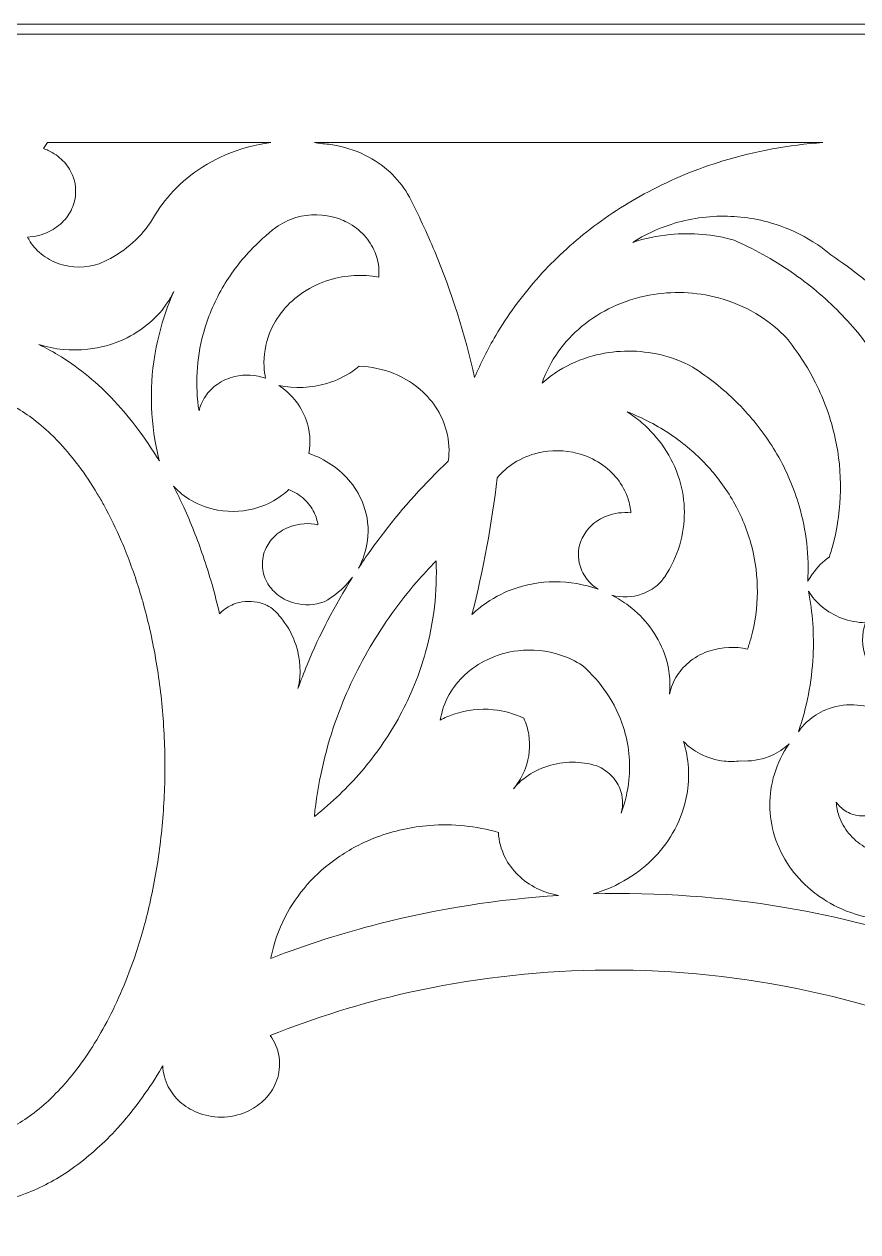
# Model space of a CAD drawing. Header units: millimetres. Extents: x 4600 to 4846, y 410 to 672.
# Drawn here: x 4705.5 to 4747.3, y 471.2 to 531.8 of the extents above; entities that cross this region are included whole.
import ezdxf

# ---------------------------------------------------------------- set-up
doc = ezdxf.new("R2010")
doc.units = ezdxf.units.MM
doc.header["$MEASUREMENT"] = 0
doc.layers.add('SITARA ALL', color=18, linetype='Continuous', true_color=0x000000)

msp = doc.modelspace()

# ---------------------------------------------------------------- linework, layer by layer
at = {"layer": 'SITARA ALL', "lineweight": 9}
for points, knots in [([(4600.273, 531.799), (4600.273, 531.799), (4844.273, 531.799), (4844.273, 531.799), (4844.273, 531.799), (4844.273, 409.799), (4844.273, 409.799), (4844.273, 409.799), (4600.273, 409.799), (4600.273, 409.799), (4600.273, 409.799), (4600.273, 531.799), (4600.273, 531.799)], [0, 0, 0, 0, 0.25, 0.25, 0.25, 0.5, 0.5, 0.5, 0.75, 0.75, 0.75, 1, 1, 1, 1]), ([(4702.273, 472.502), (4702.273, 472.502), (4702.415, 472.503), (4702.415, 472.503), (4703.356, 472.522), (4704.287, 472.686), (4705.178, 472.991), (4705.296, 473.032), (4705.414, 473.075), (4705.53, 473.121), (4706.308, 473.425), (4707.048, 473.817), (4707.737, 474.29), (4707.825, 474.351), (4707.913, 474.413), (4707.999, 474.476), (4708.771, 475.041), (4709.484, 475.682), (4710.127, 476.39), (4710.182, 476.451), (4710.236, 476.512), (4710.291, 476.574), (4711.068, 477.462), (4711.76, 478.422), (4712.358, 479.44), (4712.358, 479.44), (4712.411, 479.532), (4712.411, 479.532), (4712.425, 479.165), (4712.52, 478.807), (4712.691, 478.482), (4712.84, 478.2), (4713.038, 477.947), (4713.275, 477.735), (4713.529, 477.508), (4713.82, 477.326), (4714.135, 477.198), (4714.519, 477.043), (4714.929, 476.963), (4715.342, 476.963), (4715.784, 476.962), (4716.22, 477.053), (4716.624, 477.23), (4716.935, 477.366), (4717.22, 477.554), (4717.467, 477.788), (4717.641, 477.953), (4717.793, 478.142), (4717.918, 478.348), (4718.102, 478.652), (4718.219, 478.993), (4718.26, 479.347), (4718.308, 479.768), (4718.244, 480.194), (4718.076, 480.583), (4718.004, 480.75), (4717.914, 480.909), (4717.808, 481.058), (4720.057, 481.957), (4722.374, 482.676), (4724.737, 483.207), (4727.815, 483.898), (4730.956, 484.276), (4734.11, 484.332), (4737.51, 484.395), (4740.908, 484.086), (4744.241, 483.411), (4746.654, 482.922), (4749.024, 482.239), (4751.327, 481.368), (4753.364, 480.598), (4755.342, 479.678), (4757.244, 478.616), (4758.133, 478.119), (4759.005, 477.59), (4759.857, 477.031), (4761.439, 476.115), (4763.092, 475.327), (4764.8, 474.673), (4766.791, 473.911), (4768.845, 473.328), (4770.94, 472.933), (4774.144, 472.328), (4777.413, 472.155), (4780.663, 472.418), (4783.034, 472.609), (4785.38, 473.034), (4787.668, 473.685), (4789.542, 474.219), (4791.368, 474.908), (4793.127, 475.744), (4794.718, 476.5), (4796.246, 477.379), (4797.7, 478.374), (4798.179, 478.702), (4798.65, 479.043), (4799.112, 479.397), (4799.666, 479.863), (4800.164, 480.392), (4800.595, 480.974), (4801.032, 481.563), (4801.393, 482.205), (4801.668, 482.885), (4801.994, 483.689), (4802.192, 484.538), (4802.253, 485.404), (4802.267, 485.6), (4802.273, 485.796), (4802.273, 485.992), (4802.273, 485.992), (4802.271, 486.167), (4802.271, 486.167), (4802.271, 486.167), (4802.271, 531.299), (4802.271, 531.299), (4802.271, 531.299), (4702.273, 531.299), (4702.273, 531.299), (4702.273, 531.299), (4602.275, 531.299), (4602.275, 531.299), (4602.275, 531.299), (4602.275, 486.167), (4602.275, 486.167), (4602.275, 486.167), (4602.273, 485.992), (4602.273, 485.992), (4602.272, 485.052), (4602.432, 484.118), (4602.746, 483.232), (4602.995, 482.531), (4603.333, 481.866), (4603.753, 481.253), (4604.161, 480.656), (4604.638, 480.11), (4605.174, 479.625), (4605.259, 479.547), (4605.346, 479.471), (4605.435, 479.397), (4606.787, 478.362), (4608.217, 477.432), (4609.713, 476.615), (4611.371, 475.71), (4613.1, 474.942), (4614.883, 474.319), (4616.945, 473.597), (4619.069, 473.066), (4621.227, 472.731), (4625.225, 472.111), (4629.297, 472.158), (4633.279, 472.873), (4635.377, 473.249), (4637.437, 473.812), (4639.434, 474.555), (4641.167, 475.199), (4642.844, 475.981), (4644.451, 476.894), (4644.531, 476.94), (4644.61, 476.985), (4644.689, 477.031), (4646.45, 478.186), (4648.293, 479.211), (4650.202, 480.098), (4652.288, 481.066), (4654.446, 481.874), (4656.655, 482.514), (4659.322, 483.285), (4662.052, 483.815), (4664.813, 484.097), (4669.024, 484.528), (4673.275, 484.386), (4677.448, 483.674), (4679.966, 483.244), (4682.445, 482.605), (4684.858, 481.762), (4685.49, 481.542), (4686.116, 481.307), (4686.738, 481.058), (4686.541, 480.782), (4686.401, 480.47), (4686.327, 480.139), (4686.224, 479.67), (4686.262, 479.18), (4686.438, 478.733), (4686.491, 478.599), (4686.554, 478.47), (4686.628, 478.348), (4686.792, 478.078), (4687.001, 477.838), (4687.247, 477.64), (4687.52, 477.421), (4687.829, 477.25), (4688.16, 477.137), (4688.496, 477.022), (4688.849, 476.963), (4689.204, 476.963), (4689.639, 476.963), (4690.07, 477.051), (4690.469, 477.223), (4690.782, 477.358), (4691.069, 477.545), (4691.317, 477.778), (4691.55, 477.995), (4691.742, 478.253), (4691.883, 478.539), (4692.036, 478.848), (4692.122, 479.187), (4692.135, 479.532), (4692.726, 478.51), (4693.412, 477.547), (4694.185, 476.655), (4694.185, 476.655), (4694.256, 476.574), (4694.256, 476.574), (4694.882, 475.859), (4695.579, 475.209), (4696.336, 474.634), (4696.406, 474.581), (4696.476, 474.528), (4696.547, 474.476), (4697.213, 473.988), (4697.933, 473.579), (4698.692, 473.254), (4698.799, 473.208), (4698.907, 473.164), (4699.016, 473.121), (4699.832, 472.802), (4700.69, 472.604), (4701.564, 472.532), (4701.753, 472.517), (4701.942, 472.507), (4702.131, 472.503), (4702.131, 472.503), (4702.273, 472.502), (4702.273, 472.502)], [0, 0, 0, 0, 0.012821, 0.012821, 0.012821, 0.025641, 0.025641, 0.025641, 0.038462, 0.038462, 0.038462, 0.051282, 0.051282, 0.051282, 0.064103, 0.064103, 0.064103, 0.076923, 0.076923, 0.076923, 0.089744, 0.089744, 0.089744, 0.102564, 0.102564, 0.102564, 0.115385, 0.115385, 0.115385, 0.128205, 0.128205, 0.128205, 0.141026, 0.141026, 0.141026, 0.153846, 0.153846, 0.153846, 0.166667, 0.166667, 0.166667, 0.179487, 0.179487, 0.179487, 0.192308, 0.192308, 0.192308, 0.205128, 0.205128, 0.205128, 0.217949, 0.217949, 0.217949, 0.230769, 0.230769, 0.230769, 0.24359, 0.24359, 0.24359, 0.25641, 0.25641, 0.25641, 0.269231, 0.269231, 0.269231, 0.282051, 0.282051, 0.282051, 0.294872, 0.294872, 0.294872, 0.307692, 0.307692, 0.307692, 0.320513, 0.320513, 0.320513, 0.333333, 0.333333, 0.333333, 0.346154, 0.346154, 0.346154, 0.358974, 0.358974, 0.358974, 0.371795, 0.371795, 0.371795, 0.384615, 0.384615, 0.384615, 0.397436, 0.397436, 0.397436, 0.410256, 0.410256, 0.410256, 0.423077, 0.423077, 0.423077, 0.435897, 0.435897, 0.435897, 0.448718, 0.448718, 0.448718, 0.461538, 0.461538, 0.461538, 0.474359, 0.474359, 0.474359, 0.487179, 0.487179, 0.487179, 0.5, 0.5, 0.5, 0.512821, 0.512821, 0.512821, 0.525641, 0.525641, 0.525641, 0.538462, 0.538462, 0.538462, 0.551282, 0.551282, 0.551282, 0.564103, 0.564103, 0.564103, 0.576923, 0.576923, 0.576923, 0.589744, 0.589744, 0.589744, 0.602564, 0.602564, 0.602564, 0.615385, 0.615385, 0.615385, 0.628205, 0.628205, 0.628205, 0.641026, 0.641026, 0.641026, 0.653846, 0.653846, 0.653846, 0.666667, 0.666667, 0.666667, 0.679487, 0.679487, 0.679487, 0.692308, 0.692308, 0.692308, 0.705128, 0.705128, 0.705128, 0.717949, 0.717949, 0.717949, 0.730769, 0.730769, 0.730769, 0.74359, 0.74359, 0.74359, 0.75641, 0.75641, 0.75641, 0.769231, 0.769231, 0.769231, 0.782051, 0.782051, 0.782051, 0.794872, 0.794872, 0.794872, 0.807692, 0.807692, 0.807692, 0.820513, 0.820513, 0.820513, 0.833333, 0.833333, 0.833333, 0.846154, 0.846154, 0.846154, 0.858974, 0.858974, 0.858974, 0.871795, 0.871795, 0.871795, 0.884615, 0.884615, 0.884615, 0.897436, 0.897436, 0.897436, 0.910256, 0.910256, 0.910256, 0.923077, 0.923077, 0.923077, 0.935897, 0.935897, 0.935897, 0.948718, 0.948718, 0.948718, 0.961538, 0.961538, 0.961538, 0.974359, 0.974359, 0.974359, 0.987179, 0.987179, 0.987179, 1, 1, 1, 1]), ([(4709.216, 519.773), (4708.563, 519.552), (4707.855, 519.554), (4707.202, 519.778), (4706.877, 519.889), (4706.574, 520.057), (4706.307, 520.274), (4706.067, 520.469), (4705.863, 520.705), (4705.705, 520.971), (4705.677, 521.018), (4705.651, 521.067), (4705.626, 521.116), (4706.002, 521.132), (4706.37, 521.225), (4706.708, 521.389), (4706.982, 521.522), (4707.23, 521.703), (4707.439, 521.925), (4707.637, 522.135), (4707.793, 522.381), (4707.899, 522.65), (4707.948, 522.777), (4707.985, 522.908), (4708.009, 523.041), (4708.082, 523.44), (4708.037, 523.85), (4707.881, 524.224), (4707.768, 524.493), (4707.604, 524.738), (4707.399, 524.946), (4707.187, 525.16), (4706.938, 525.334), (4706.665, 525.461), (4706.589, 525.496), (4706.511, 525.528), (4706.432, 525.556), (4706.432, 525.556), (4706.629, 525.856), (4706.629, 525.856), (4706.629, 525.856), (4717.836, 525.856), (4717.836, 525.856), (4717.042, 525.756), (4716.267, 525.544), (4715.533, 525.227), (4714.921, 524.963), (4714.345, 524.624), (4713.817, 524.217), (4713.326, 523.838), (4712.884, 523.4), (4712.501, 522.911), (4712.318, 522.678), (4712.15, 522.432), (4711.998, 522.178), (4711.745, 521.736), (4711.429, 521.332), (4711.063, 520.978), (4710.68, 520.61), (4710.25, 520.296), (4709.783, 520.043), (4709.599, 519.944), (4709.41, 519.853), (4709.216, 519.773)], [0, 0, 0, 0, 0.047619, 0.047619, 0.047619, 0.095238, 0.095238, 0.095238, 0.142857, 0.142857, 0.142857, 0.190476, 0.190476, 0.190476, 0.238095, 0.238095, 0.238095, 0.285714, 0.285714, 0.285714, 0.333333, 0.333333, 0.333333, 0.380952, 0.380952, 0.380952, 0.428571, 0.428571, 0.428571, 0.47619, 0.47619, 0.47619, 0.52381, 0.52381, 0.52381, 0.571429, 0.571429, 0.571429, 0.619048, 0.619048, 0.619048, 0.666667, 0.666667, 0.666667, 0.714286, 0.714286, 0.714286, 0.761905, 0.761905, 0.761905, 0.809524, 0.809524, 0.809524, 0.857143, 0.857143, 0.857143, 0.904762, 0.904762, 0.904762, 0.952381, 0.952381, 0.952381, 1, 1, 1, 1]), ([(4728.067, 514.066), (4727.586, 516.23), (4726.915, 518.347), (4726.06, 520.393), (4725.673, 521.32), (4725.249, 522.232), (4724.791, 523.125), (4724.563, 523.541), (4724.276, 523.921), (4723.939, 524.254), (4723.586, 524.601), (4723.186, 524.896), (4722.751, 525.132), (4722.244, 525.405), (4721.699, 525.6), (4721.134, 525.71), (4720.878, 525.76), (4720.618, 525.793), (4720.357, 525.808), (4720.249, 525.826), (4720.14, 525.842), (4720.031, 525.856), (4720.031, 525.856), (4745.549, 525.856), (4745.549, 525.856), (4743.845, 525.744), (4742.159, 525.435), (4740.526, 524.936), (4739.233, 524.541), (4737.98, 524.024), (4736.785, 523.391), (4735.694, 522.815), (4734.658, 522.14), (4733.689, 521.376), (4732.773, 520.653), (4731.924, 519.848), (4731.153, 518.972), (4730.389, 518.104), (4729.709, 517.166), (4729.122, 516.17), (4728.724, 515.493), (4728.371, 514.79), (4728.067, 514.066)], [0, 0, 0, 0, 0.071429, 0.071429, 0.071429, 0.142857, 0.142857, 0.142857, 0.214286, 0.214286, 0.214286, 0.285714, 0.285714, 0.285714, 0.357143, 0.357143, 0.357143, 0.428571, 0.428571, 0.428571, 0.5, 0.5, 0.5, 0.571429, 0.571429, 0.571429, 0.642857, 0.642857, 0.642857, 0.714286, 0.714286, 0.714286, 0.785714, 0.785714, 0.785714, 0.857143, 0.857143, 0.857143, 0.928571, 0.928571, 0.928571, 1, 1, 1, 1]), ([(4714.233, 512.391), (4714.03, 513.677), (4714.101, 514.991), (4714.441, 516.248), (4714.659, 517.055), (4714.982, 517.83), (4715.401, 518.554), (4715.796, 519.235), (4716.269, 519.869), (4716.81, 520.442), (4717.202, 520.858), (4717.627, 521.242), (4718.08, 521.591), (4718.388, 521.816), (4718.733, 521.986), (4719.099, 522.093), (4719.78, 522.292), (4720.505, 522.28), (4721.178, 522.058), (4721.313, 522.014), (4721.446, 521.96), (4721.574, 521.899), (4721.892, 521.747), (4722.183, 521.543), (4722.434, 521.296), (4722.674, 521.059), (4722.871, 520.781), (4723.014, 520.476), (4723.189, 520.105), (4723.275, 519.698), (4723.265, 519.288), (4723.263, 519.228), (4723.26, 519.168), (4723.254, 519.108), (4722.437, 519.255), (4721.598, 519.208), (4720.803, 518.971), (4720.323, 518.828), (4719.867, 518.615), (4719.45, 518.337), (4719.075, 518.088), (4718.739, 517.785), (4718.452, 517.438), (4718.166, 517.094), (4717.937, 516.706), (4717.772, 516.29), (4717.562, 515.757), (4717.468, 515.186), (4717.498, 514.614), (4717.509, 514.419), (4717.533, 514.225), (4717.572, 514.034), (4717.077, 514.212), (4716.54, 514.242), (4716.027, 514.12), (4715.711, 514.045), (4715.411, 513.911), (4715.145, 513.724), (4714.912, 513.562), (4714.711, 513.358), (4714.551, 513.122), (4714.468, 512.998), (4714.398, 512.866), (4714.342, 512.728), (4714.291, 512.621), (4714.255, 512.507), (4714.233, 512.391)], [0, 0, 0, 0, 0.045455, 0.045455, 0.045455, 0.090909, 0.090909, 0.090909, 0.136364, 0.136364, 0.136364, 0.181818, 0.181818, 0.181818, 0.227273, 0.227273, 0.227273, 0.272727, 0.272727, 0.272727, 0.318182, 0.318182, 0.318182, 0.363636, 0.363636, 0.363636, 0.409091, 0.409091, 0.409091, 0.454545, 0.454545, 0.454545, 0.5, 0.5, 0.5, 0.545455, 0.545455, 0.545455, 0.590909, 0.590909, 0.590909, 0.636364, 0.636364, 0.636364, 0.681818, 0.681818, 0.681818, 0.727273, 0.727273, 0.727273, 0.772727, 0.772727, 0.772727, 0.818182, 0.818182, 0.818182, 0.863636, 0.863636, 0.863636, 0.909091, 0.909091, 0.909091, 0.954545, 0.954545, 0.954545, 1, 1, 1, 1]), ([(4751.803, 506.811), (4751.69, 507.122), (4751.522, 507.41), (4751.305, 507.66), (4751.113, 507.882), (4750.889, 508.074), (4750.641, 508.23), (4750.537, 509.479), (4750.268, 510.708), (4749.841, 511.886), (4749.477, 512.891), (4749.004, 513.852), (4748.432, 514.754), (4747.877, 515.629), (4747.236, 516.446), (4746.518, 517.193), (4745.79, 517.951), (4744.991, 518.638), (4744.131, 519.244), (4743.216, 519.89), (4742.242, 520.445), (4741.22, 520.902), (4741.177, 520.921), (4741.134, 520.941), (4741.091, 520.96), (4740.046, 521.253), (4738.957, 521.35), (4737.877, 521.245), (4737.24, 521.184), (4736.613, 521.052), (4736.005, 520.852), (4736.603, 521.235), (4737.249, 521.538), (4737.925, 521.755), (4738.841, 522.048), (4739.799, 522.185), (4740.76, 522.161), (4741.662, 522.14), (4742.555, 521.977), (4743.406, 521.677), (4744.063, 521.446), (4744.688, 521.131), (4745.266, 520.74), (4745.499, 520.581), (4745.724, 520.41), (4745.939, 520.227), (4747.044, 519.488), (4748.083, 518.656), (4749.047, 517.741), (4749.989, 516.845), (4750.851, 515.868), (4751.622, 514.821), (4752.399, 513.767), (4753.076, 512.643), (4753.644, 511.464), (4754.26, 510.185), (4754.74, 508.845), (4755.076, 507.467), (4755.117, 507.298), (4755.156, 507.128), (4755.192, 506.958), (4754.816, 507.156), (4754.406, 507.28), (4753.983, 507.324), (4753.46, 507.379), (4752.932, 507.313), (4752.438, 507.131), (4752.215, 507.048), (4752.002, 506.941), (4751.803, 506.811)], [0, 0, 0, 0, 0.043478, 0.043478, 0.043478, 0.086957, 0.086957, 0.086957, 0.130435, 0.130435, 0.130435, 0.173913, 0.173913, 0.173913, 0.217391, 0.217391, 0.217391, 0.26087, 0.26087, 0.26087, 0.304348, 0.304348, 0.304348, 0.347826, 0.347826, 0.347826, 0.391304, 0.391304, 0.391304, 0.434783, 0.434783, 0.434783, 0.478261, 0.478261, 0.478261, 0.521739, 0.521739, 0.521739, 0.565217, 0.565217, 0.565217, 0.608696, 0.608696, 0.608696, 0.652174, 0.652174, 0.652174, 0.695652, 0.695652, 0.695652, 0.73913, 0.73913, 0.73913, 0.782609, 0.782609, 0.782609, 0.826087, 0.826087, 0.826087, 0.869565, 0.869565, 0.869565, 0.913043, 0.913043, 0.913043, 0.956522, 0.956522, 0.956522, 1, 1, 1, 1]), ([(4712.242, 509.881), (4711.879, 510.482), (4711.485, 511.062), (4711.059, 511.62), (4710.674, 512.124), (4710.261, 512.606), (4709.821, 513.063), (4709.412, 513.488), (4708.977, 513.886), (4708.519, 514.256), (4708.085, 514.606), (4707.628, 514.926), (4707.151, 515.213), (4706.84, 515.4), (4706.52, 515.571), (4706.193, 515.725), (4706.986, 515.476), (4707.822, 515.395), (4708.648, 515.487), (4709.272, 515.555), (4709.88, 515.723), (4710.451, 515.983), (4710.923, 516.198), (4711.361, 516.479), (4711.754, 516.818), (4712.115, 517.129), (4712.431, 517.49), (4712.691, 517.89), (4712.795, 518.051), (4712.889, 518.218), (4712.974, 518.39), (4712.519, 517.367), (4712.196, 516.29), (4712.013, 515.186), (4711.727, 513.451), (4711.797, 511.678), (4712.219, 509.971), (4712.219, 509.971), (4712.242, 509.881), (4712.242, 509.881)], [0, 0, 0, 0, 0.076923, 0.076923, 0.076923, 0.153846, 0.153846, 0.153846, 0.230769, 0.230769, 0.230769, 0.307692, 0.307692, 0.307692, 0.384615, 0.384615, 0.384615, 0.461538, 0.461538, 0.461538, 0.538462, 0.538462, 0.538462, 0.615385, 0.615385, 0.615385, 0.692308, 0.692308, 0.692308, 0.769231, 0.769231, 0.769231, 0.846154, 0.846154, 0.846154, 0.923077, 0.923077, 0.923077, 1, 1, 1, 1]), ([(4731.447, 513.789), (4731.644, 514.354), (4731.916, 514.88), (4732.258, 515.36), (4732.594, 515.831), (4732.99, 516.257), (4733.435, 516.626), (4733.911, 517.021), (4734.436, 517.353), (4734.997, 517.613), (4735.579, 517.885), (4736.194, 518.081), (4736.826, 518.199), (4737.979, 518.415), (4739.166, 518.37), (4740.299, 518.068), (4740.957, 517.893), (4741.588, 517.63), (4742.175, 517.285), (4742.689, 516.983), (4743.163, 516.617), (4743.585, 516.195), (4743.62, 516.16), (4743.654, 516.124), (4743.689, 516.088), (4744.267, 515.385), (4744.766, 514.62), (4745.176, 513.807), (4745.622, 512.922), (4745.955, 511.984), (4746.166, 511.016), (4746.54, 509.293), (4746.509, 507.505), (4746.076, 505.796), (4746.015, 505.555), (4745.947, 505.316), (4745.871, 505.08), (4745.546, 504.839), (4745.261, 504.548), (4745.026, 504.219), (4744.938, 504.094), (4744.857, 503.964), (4744.785, 503.829), (4744.859, 505.111), (4744.712, 506.395), (4744.353, 507.627), (4744.088, 508.534), (4743.714, 509.406), (4743.239, 510.224), (4742.789, 510.998), (4742.257, 511.721), (4741.651, 512.38), (4741.039, 513.045), (4740.36, 513.646), (4739.625, 514.172), (4739.424, 514.316), (4739.22, 514.454), (4739.012, 514.587), (4738.44, 514.898), (4737.825, 515.122), (4737.187, 515.253), (4736.128, 515.472), (4735.033, 515.437), (4733.99, 515.152), (4733.394, 514.989), (4732.823, 514.742), (4732.296, 514.418), (4731.996, 514.234), (4731.712, 514.023), (4731.447, 513.789)], [0, 0, 0, 0, 0.043478, 0.043478, 0.043478, 0.086957, 0.086957, 0.086957, 0.130435, 0.130435, 0.130435, 0.173913, 0.173913, 0.173913, 0.217391, 0.217391, 0.217391, 0.26087, 0.26087, 0.26087, 0.304348, 0.304348, 0.304348, 0.347826, 0.347826, 0.347826, 0.391304, 0.391304, 0.391304, 0.434783, 0.434783, 0.434783, 0.478261, 0.478261, 0.478261, 0.521739, 0.521739, 0.521739, 0.565217, 0.565217, 0.565217, 0.608696, 0.608696, 0.608696, 0.652174, 0.652174, 0.652174, 0.695652, 0.695652, 0.695652, 0.73913, 0.73913, 0.73913, 0.782609, 0.782609, 0.782609, 0.826087, 0.826087, 0.826087, 0.869565, 0.869565, 0.869565, 0.913043, 0.913043, 0.913043, 0.956522, 0.956522, 0.956522, 1, 1, 1, 1]), ([(4722.229, 504.498), (4722.469, 504.928), (4722.625, 505.4), (4722.689, 505.888), (4722.765, 506.487), (4722.698, 507.096), (4722.491, 507.664), (4722.339, 508.08), (4722.121, 508.467), (4721.843, 508.812), (4721.57, 509.151), (4721.248, 509.448), (4720.887, 509.692), (4720.533, 509.932), (4720.148, 510.124), (4719.743, 510.261), (4719.851, 510.826), (4719.804, 511.409), (4719.608, 511.949), (4719.474, 512.318), (4719.277, 512.661), (4719.026, 512.963), (4718.798, 513.236), (4718.532, 513.476), (4718.236, 513.674), (4719.038, 513.506), (4719.87, 513.54), (4720.655, 513.776), (4721.116, 513.914), (4721.552, 514.123), (4721.949, 514.395), (4722.058, 514.47), (4722.163, 514.55), (4722.265, 514.634), (4722.866, 514.617), (4723.46, 514.493), (4724.018, 514.268), (4724.452, 514.093), (4724.858, 513.854), (4725.223, 513.561), (4725.563, 513.286), (4725.861, 512.962), (4726.105, 512.599), (4726.357, 512.224), (4726.544, 511.808), (4726.658, 511.371), (4726.785, 510.881), (4726.814, 510.37), (4726.743, 509.868), (4725.57, 508.76), (4724.486, 507.562), (4723.501, 506.284), (4723.055, 505.704), (4722.631, 505.109), (4722.229, 504.498)], [0, 0, 0, 0, 0.055556, 0.055556, 0.055556, 0.111111, 0.111111, 0.111111, 0.166667, 0.166667, 0.166667, 0.222222, 0.222222, 0.222222, 0.277778, 0.277778, 0.277778, 0.333333, 0.333333, 0.333333, 0.388889, 0.388889, 0.388889, 0.444444, 0.444444, 0.444444, 0.5, 0.5, 0.5, 0.555556, 0.555556, 0.555556, 0.611111, 0.611111, 0.611111, 0.666667, 0.666667, 0.666667, 0.722222, 0.722222, 0.722222, 0.777778, 0.777778, 0.777778, 0.833333, 0.833333, 0.833333, 0.888889, 0.888889, 0.888889, 0.944444, 0.944444, 0.944444, 1, 1, 1, 1]), ([(4702.273, 513.365), (4702.414, 513.365), (4702.555, 513.358), (4702.695, 513.346), (4702.943, 513.324), (4703.188, 513.283), (4703.43, 513.223), (4703.692, 513.159), (4703.95, 513.076), (4704.201, 512.975), (4704.48, 512.862), (4704.751, 512.73), (4705.013, 512.58), (4705.339, 512.394), (4705.653, 512.185), (4705.95, 511.956), (4705.987, 511.928), (4706.024, 511.899), (4706.06, 511.87), (4706.398, 511.602), (4706.719, 511.313), (4707.022, 511.005), (4707.057, 510.969), (4707.092, 510.933), (4707.128, 510.896), (4707.474, 510.535), (4707.799, 510.155), (4708.102, 509.757), (4708.102, 509.757), (4708.176, 509.659), (4708.176, 509.659), (4708.518, 509.203), (4708.835, 508.729), (4709.127, 508.24), (4709.238, 508.055), (4709.345, 507.868), (4709.449, 507.679), (4709.779, 507.081), (4710.079, 506.466), (4710.347, 505.838), (4710.42, 505.67), (4710.49, 505.5), (4710.559, 505.329), (4710.863, 504.568), (4711.13, 503.793), (4711.358, 503.006), (4711.389, 502.896), (4711.421, 502.786), (4711.451, 502.676), (4711.713, 501.727), (4711.925, 500.766), (4712.088, 499.795), (4712.257, 498.793), (4712.376, 497.783), (4712.445, 496.769), (4712.516, 495.741), (4712.537, 494.711), (4712.509, 493.681), (4712.481, 492.657), (4712.404, 491.635), (4712.277, 490.618), (4712.153, 489.626), (4711.98, 488.64), (4711.757, 487.665), (4711.556, 486.783), (4711.311, 485.912), (4711.022, 485.054), (4711.022, 485.054), (4710.97, 484.905), (4710.97, 484.905), (4710.767, 484.313), (4710.54, 483.73), (4710.289, 483.157), (4710.053, 482.614), (4709.793, 482.082), (4709.511, 481.562), (4709.247, 481.076), (4708.961, 480.602), (4708.653, 480.142), (4708.369, 479.717), (4708.063, 479.308), (4707.737, 478.914), (4707.44, 478.556), (4707.123, 478.216), (4706.788, 477.893), (4706.487, 477.604), (4706.168, 477.335), (4705.834, 477.085), (4705.537, 476.865), (4705.226, 476.665), (4704.902, 476.487), (4704.617, 476.33), (4704.32, 476.195), (4704.014, 476.083), (4703.742, 475.983), (4703.462, 475.906), (4703.177, 475.851), (4702.913, 475.8), (4702.645, 475.772), (4702.377, 475.765), (4702.11, 475.76), (4701.844, 475.776), (4701.58, 475.815), (4701.301, 475.857), (4701.024, 475.921), (4700.755, 476.007), (4700.455, 476.103), (4700.163, 476.222), (4699.881, 476.363), (4699.561, 476.523), (4699.253, 476.706), (4698.959, 476.909), (4698.626, 477.139), (4698.309, 477.391), (4698.008, 477.662), (4697.666, 477.97), (4697.343, 478.299), (4697.039, 478.645), (4696.973, 478.721), (4696.908, 478.797), (4696.843, 478.874), (4696.498, 479.287), (4696.175, 479.718), (4695.877, 480.166), (4695.826, 480.242), (4695.776, 480.319), (4695.726, 480.395), (4695.386, 480.924), (4695.073, 481.471), (4694.788, 482.032), (4694.759, 482.088), (4694.731, 482.145), (4694.703, 482.201), (4694.377, 482.859), (4694.083, 483.532), (4693.824, 484.218), (4693.824, 484.218), (4693.81, 484.256), (4693.81, 484.256), (4693.531, 484.998), (4693.286, 485.753), (4693.077, 486.517), (4692.859, 487.316), (4692.675, 488.124), (4692.527, 488.939), (4692.374, 489.779), (4692.257, 490.624), (4692.174, 491.473), (4692.091, 492.335), (4692.042, 493.201), (4692.029, 494.067), (4692.015, 494.936), (4692.037, 495.805), (4692.094, 496.672), (4692.15, 497.53), (4692.242, 498.385), (4692.369, 499.235), (4692.492, 500.065), (4692.651, 500.889), (4692.845, 501.705), (4693.032, 502.491), (4693.254, 503.268), (4693.51, 504.033), (4693.754, 504.759), (4694.032, 505.473), (4694.345, 506.172), (4694.621, 506.789), (4694.928, 507.391), (4695.264, 507.976), (4695.264, 507.976), (4695.323, 508.077), (4695.323, 508.077), (4695.619, 508.585), (4695.941, 509.076), (4696.289, 509.55), (4696.329, 509.604), (4696.369, 509.658), (4696.409, 509.711), (4696.651, 510.031), (4696.908, 510.34), (4697.177, 510.638), (4697.425, 510.912), (4697.686, 511.174), (4697.959, 511.423), (4698.208, 511.65), (4698.469, 511.865), (4698.741, 512.065), (4698.987, 512.246), (4699.242, 512.413), (4699.507, 512.566), (4699.745, 512.703), (4699.991, 512.826), (4700.245, 512.933), (4700.474, 513.03), (4700.709, 513.113), (4700.948, 513.18), (4701.169, 513.241), (4701.393, 513.288), (4701.62, 513.32), (4701.836, 513.35), (4702.055, 513.365), (4702.273, 513.365)], [0, 0, 0, 0, 0.014925, 0.014925, 0.014925, 0.029851, 0.029851, 0.029851, 0.044776, 0.044776, 0.044776, 0.059701, 0.059701, 0.059701, 0.074627, 0.074627, 0.074627, 0.089552, 0.089552, 0.089552, 0.104478, 0.104478, 0.104478, 0.119403, 0.119403, 0.119403, 0.134328, 0.134328, 0.134328, 0.149254, 0.149254, 0.149254, 0.164179, 0.164179, 0.164179, 0.179104, 0.179104, 0.179104, 0.19403, 0.19403, 0.19403, 0.208955, 0.208955, 0.208955, 0.223881, 0.223881, 0.223881, 0.238806, 0.238806, 0.238806, 0.253731, 0.253731, 0.253731, 0.268657, 0.268657, 0.268657, 0.283582, 0.283582, 0.283582, 0.298507, 0.298507, 0.298507, 0.313433, 0.313433, 0.313433, 0.328358, 0.328358, 0.328358, 0.343284, 0.343284, 0.343284, 0.358209, 0.358209, 0.358209, 0.373134, 0.373134, 0.373134, 0.38806, 0.38806, 0.38806, 0.402985, 0.402985, 0.402985, 0.41791, 0.41791, 0.41791, 0.432836, 0.432836, 0.432836, 0.447761, 0.447761, 0.447761, 0.462687, 0.462687, 0.462687, 0.477612, 0.477612, 0.477612, 0.492537, 0.492537, 0.492537, 0.507463, 0.507463, 0.507463, 0.522388, 0.522388, 0.522388, 0.537313, 0.537313, 0.537313, 0.552239, 0.552239, 0.552239, 0.567164, 0.567164, 0.567164, 0.58209, 0.58209, 0.58209, 0.597015, 0.597015, 0.597015, 0.61194, 0.61194, 0.61194, 0.626866, 0.626866, 0.626866, 0.641791, 0.641791, 0.641791, 0.656716, 0.656716, 0.656716, 0.671642, 0.671642, 0.671642, 0.686567, 0.686567, 0.686567, 0.701493, 0.701493, 0.701493, 0.716418, 0.716418, 0.716418, 0.731343, 0.731343, 0.731343, 0.746269, 0.746269, 0.746269, 0.761194, 0.761194, 0.761194, 0.776119, 0.776119, 0.776119, 0.791045, 0.791045, 0.791045, 0.80597, 0.80597, 0.80597, 0.820896, 0.820896, 0.820896, 0.835821, 0.835821, 0.835821, 0.850746, 0.850746, 0.850746, 0.865672, 0.865672, 0.865672, 0.880597, 0.880597, 0.880597, 0.895522, 0.895522, 0.895522, 0.910448, 0.910448, 0.910448, 0.925373, 0.925373, 0.925373, 0.940299, 0.940299, 0.940299, 0.955224, 0.955224, 0.955224, 0.970149, 0.970149, 0.970149, 0.985075, 0.985075, 0.985075, 1, 1, 1, 1]), ([(4737.846, 498.183), (4737.909, 498.869), (4737.823, 499.559), (4737.592, 500.207), (4737.419, 500.692), (4737.173, 501.147), (4736.863, 501.556), (4736.559, 501.957), (4736.201, 502.313), (4735.799, 502.615), (4735.531, 502.817), (4735.247, 502.994), (4734.95, 503.146), (4735.451, 503.013), (4735.981, 503.034), (4736.47, 503.208), (4736.753, 503.308), (4737.014, 503.461), (4737.24, 503.658), (4737.38, 503.781), (4737.503, 503.921), (4737.607, 504.075), (4737.936, 504.569), (4738.19, 505.109), (4738.358, 505.677), (4738.676, 506.749), (4738.67, 507.89), (4738.34, 508.958), (4738.166, 509.523), (4737.908, 510.058), (4737.576, 510.547), (4737.26, 511.011), (4736.885, 511.432), (4736.459, 511.798), (4736.228, 511.998), (4735.983, 512.181), (4735.727, 512.348), (4736.504, 512.045), (4737.245, 511.656), (4737.936, 511.188), (4738.572, 510.757), (4739.159, 510.256), (4739.686, 509.696), (4740.215, 509.134), (4740.675, 508.511), (4741.057, 507.84), (4741.46, 507.134), (4741.767, 506.377), (4741.971, 505.591), (4742.36, 504.09), (4742.35, 502.514), (4741.941, 501.019), (4741.888, 500.824), (4741.828, 500.63), (4741.762, 500.439), (4741.142, 500.586), (4740.493, 500.56), (4739.886, 500.364), (4739.532, 500.249), (4739.201, 500.075), (4738.906, 499.848), (4738.641, 499.645), (4738.413, 499.399), (4738.23, 499.119), (4738.044, 498.834), (4737.914, 498.517), (4737.846, 498.183)], [0, 0, 0, 0, 0.045455, 0.045455, 0.045455, 0.090909, 0.090909, 0.090909, 0.136364, 0.136364, 0.136364, 0.181818, 0.181818, 0.181818, 0.227273, 0.227273, 0.227273, 0.272727, 0.272727, 0.272727, 0.318182, 0.318182, 0.318182, 0.363636, 0.363636, 0.363636, 0.409091, 0.409091, 0.409091, 0.454545, 0.454545, 0.454545, 0.5, 0.5, 0.5, 0.545455, 0.545455, 0.545455, 0.590909, 0.590909, 0.590909, 0.636364, 0.636364, 0.636364, 0.681818, 0.681818, 0.681818, 0.727273, 0.727273, 0.727273, 0.772727, 0.772727, 0.772727, 0.818182, 0.818182, 0.818182, 0.863636, 0.863636, 0.863636, 0.909091, 0.909091, 0.909091, 0.954545, 0.954545, 0.954545, 1, 1, 1, 1]), ([(4727.928, 502.173), (4728.505, 504.431), (4728.931, 506.725), (4729.204, 509.04), (4729.445, 509.331), (4729.73, 509.582), (4730.049, 509.784), (4730.419, 510.018), (4730.826, 510.189), (4731.253, 510.289), (4731.905, 510.442), (4732.585, 510.433), (4733.232, 510.263), (4733.642, 510.156), (4734.032, 509.983), (4734.386, 509.751), (4734.706, 509.541), (4734.991, 509.281), (4735.228, 508.981), (4735.464, 508.682), (4735.647, 508.345), (4735.766, 507.983), (4735.841, 507.754), (4735.89, 507.516), (4735.91, 507.276), (4735.493, 507.325), (4735.07, 507.27), (4734.679, 507.118), (4734.405, 507.01), (4734.152, 506.853), (4733.936, 506.652), (4733.737, 506.469), (4733.575, 506.249), (4733.46, 506.004), (4733.45, 505.983), (4733.441, 505.962), (4733.432, 505.941), (4733.273, 505.574), (4733.233, 505.167), (4733.316, 504.777), (4733.377, 504.495), (4733.497, 504.23), (4733.669, 503.999), (4733.834, 503.778), (4734.037, 503.589), (4734.27, 503.443), (4733.567, 503.698), (4732.825, 503.826), (4732.077, 503.82), (4731.351, 503.816), (4730.632, 503.685), (4729.951, 503.434), (4729.427, 503.242), (4728.934, 502.976), (4728.486, 502.645), (4728.29, 502.5), (4728.103, 502.342), (4727.928, 502.173)], [0, 0, 0, 0, 0.052632, 0.052632, 0.052632, 0.105263, 0.105263, 0.105263, 0.157895, 0.157895, 0.157895, 0.210526, 0.210526, 0.210526, 0.263158, 0.263158, 0.263158, 0.315789, 0.315789, 0.315789, 0.368421, 0.368421, 0.368421, 0.421053, 0.421053, 0.421053, 0.473684, 0.473684, 0.473684, 0.526316, 0.526316, 0.526316, 0.578947, 0.578947, 0.578947, 0.631579, 0.631579, 0.631579, 0.684211, 0.684211, 0.684211, 0.736842, 0.736842, 0.736842, 0.789474, 0.789474, 0.789474, 0.842105, 0.842105, 0.842105, 0.894737, 0.894737, 0.894737, 0.947368, 0.947368, 0.947368, 1, 1, 1, 1]), ([(4719.197, 498.465), (4719.367, 499.195), (4719.33, 499.957), (4719.092, 500.667), (4718.944, 501.107), (4718.725, 501.52), (4718.444, 501.89), (4718.288, 502.097), (4718.114, 502.29), (4717.925, 502.467), (4717.691, 502.632), (4717.424, 502.744), (4717.144, 502.798), (4716.748, 502.875), (4716.338, 502.838), (4715.963, 502.69), (4715.724, 502.595), (4715.507, 502.455), (4715.323, 502.276), (4715.303, 502.256), (4715.283, 502.236), (4715.264, 502.215), (4715.037, 503.197), (4714.761, 504.166), (4714.436, 505.119), (4714.153, 505.949), (4713.829, 506.764), (4713.465, 507.562), (4713.302, 507.919), (4713.13, 508.271), (4712.949, 508.619), (4713.213, 508.333), (4713.52, 508.089), (4713.858, 507.896), (4714.267, 507.664), (4714.713, 507.503), (4715.176, 507.42), (4715.86, 507.298), (4716.564, 507.344), (4717.227, 507.557), (4717.639, 507.689), (4718.026, 507.887), (4718.375, 508.143), (4718.504, 508.238), (4718.626, 508.341), (4718.742, 508.452), (4719.024, 508.339), (4719.283, 508.177), (4719.507, 507.972), (4719.718, 507.779), (4719.89, 507.547), (4720.015, 507.289), (4720.108, 507.096), (4720.171, 506.889), (4720.202, 506.677), (4719.742, 506.781), (4719.263, 506.751), (4718.82, 506.591), (4718.548, 506.493), (4718.297, 506.344), (4718.08, 506.152), (4717.881, 505.976), (4717.719, 505.762), (4717.601, 505.524), (4717.459, 505.234), (4717.395, 504.913), (4717.414, 504.591), (4717.415, 504.573), (4717.417, 504.554), (4717.418, 504.536), (4717.445, 504.248), (4717.538, 503.97), (4717.688, 503.724), (4717.828, 503.495), (4718.01, 503.296), (4718.225, 503.136), (4718.467, 502.956), (4718.742, 502.824), (4719.035, 502.749), (4719.523, 502.622), (4720.037, 502.647), (4720.51, 502.822), (4720.51, 502.822), (4720.552, 502.838), (4720.552, 502.838), (4720.94, 503.055), (4721.294, 503.329), (4721.601, 503.65), (4721.722, 503.776), (4721.835, 503.91), (4721.939, 504.05), (4721.052, 502.651), (4720.288, 501.179), (4719.655, 499.649), (4719.493, 499.257), (4719.341, 498.863), (4719.197, 498.465)], [0, 0, 0, 0, 0.03125, 0.03125, 0.03125, 0.0625, 0.0625, 0.0625, 0.09375, 0.09375, 0.09375, 0.125, 0.125, 0.125, 0.15625, 0.15625, 0.15625, 0.1875, 0.1875, 0.1875, 0.21875, 0.21875, 0.21875, 0.25, 0.25, 0.25, 0.28125, 0.28125, 0.28125, 0.3125, 0.3125, 0.3125, 0.34375, 0.34375, 0.34375, 0.375, 0.375, 0.375, 0.40625, 0.40625, 0.40625, 0.4375, 0.4375, 0.4375, 0.46875, 0.46875, 0.46875, 0.5, 0.5, 0.5, 0.53125, 0.53125, 0.53125, 0.5625, 0.5625, 0.5625, 0.59375, 0.59375, 0.59375, 0.625, 0.625, 0.625, 0.65625, 0.65625, 0.65625, 0.6875, 0.6875, 0.6875, 0.71875, 0.71875, 0.71875, 0.75, 0.75, 0.75, 0.78125, 0.78125, 0.78125, 0.8125, 0.8125, 0.8125, 0.84375, 0.84375, 0.84375, 0.875, 0.875, 0.875, 0.90625, 0.90625, 0.90625, 0.9375, 0.9375, 0.9375, 0.96875, 0.96875, 0.96875, 1, 1, 1, 1]), ([(4720.021, 492.04), (4720.183, 493.654), (4720.536, 495.244), (4721.072, 496.776), (4721.532, 498.09), (4722.119, 499.357), (4722.825, 500.557), (4723.501, 501.705), (4724.278, 502.79), (4725.147, 503.8), (4725.464, 504.168), (4725.792, 504.527), (4726.131, 504.874), (4726.197, 503.33), (4726.02, 501.785), (4725.606, 500.295), (4725.297, 499.189), (4724.865, 498.12), (4724.317, 497.11), (4723.806, 496.169), (4723.202, 495.281), (4722.514, 494.46), (4721.825, 493.637), (4721.058, 492.882), (4720.226, 492.204), (4720.158, 492.149), (4720.09, 492.094), (4720.021, 492.04)], [0, 0, 0, 0, 0.111111, 0.111111, 0.111111, 0.222222, 0.222222, 0.222222, 0.333333, 0.333333, 0.333333, 0.444444, 0.444444, 0.444444, 0.555556, 0.555556, 0.555556, 0.666667, 0.666667, 0.666667, 0.777778, 0.777778, 0.777778, 0.888889, 0.888889, 0.888889, 1, 1, 1, 1]), ([(4752.189, 491.617), (4752.027, 491.331), (4751.818, 491.074), (4751.57, 490.858), (4751.298, 490.62), (4750.987, 490.43), (4750.651, 490.296), (4750.198, 490.116), (4749.712, 490.033), (4749.224, 490.054), (4749.054, 490.062), (4748.884, 490.081), (4748.716, 490.113), (4748.33, 490.187), (4747.959, 490.328), (4747.622, 490.53), (4747.327, 490.707), (4747.063, 490.932), (4746.843, 491.197), (4746.627, 491.457), (4746.46, 491.756), (4746.35, 492.076), (4746.275, 492.299), (4746.23, 492.53), (4746.217, 492.764), (4746.332, 492.592), (4746.482, 492.445), (4746.657, 492.334), (4746.874, 492.196), (4747.119, 492.11), (4747.375, 492.083), (4747.687, 492.049), (4748.002, 492.1), (4748.286, 492.233), (4748.334, 492.256), (4748.382, 492.281), (4748.428, 492.308), (4748.736, 492.453), (4749.019, 492.647), (4749.264, 492.883), (4749.505, 493.115), (4749.703, 493.387), (4749.849, 493.687), (4750.026, 494.052), (4750.115, 494.453), (4750.109, 494.859), (4750.102, 495.256), (4750.005, 495.646), (4749.825, 495.999), (4749.682, 496.279), (4749.493, 496.534), (4749.267, 496.752), (4749.016, 496.993), (4748.727, 497.191), (4748.411, 497.337), (4747.998, 497.528), (4747.55, 497.633), (4747.094, 497.647), (4746.613, 497.663), (4746.134, 497.577), (4745.688, 497.395), (4745.357, 497.259), (4745.051, 497.068), (4744.784, 496.83), (4744.606, 496.671), (4744.448, 496.49), (4744.314, 496.292), (4744.737, 497.517), (4744.985, 498.795), (4745.051, 500.089), (4745.106, 501.182), (4745.031, 502.278), (4744.825, 503.353), (4745.005, 503.055), (4745.234, 502.79), (4745.502, 502.567), (4745.795, 502.325), (4746.126, 502.133), (4746.482, 501.999), (4746.867, 501.854), (4747.274, 501.775), (4747.685, 501.765), (4747.48, 501.196), (4747.486, 500.572), (4747.702, 500.006), (4747.821, 499.694), (4747.997, 499.408), (4748.22, 499.16), (4748.417, 498.941), (4748.645, 498.753), (4748.897, 498.602), (4749.342, 498.615), (4749.779, 498.716), (4750.185, 498.899), (4750.507, 499.044), (4750.802, 499.243), (4751.057, 499.487), (4751.295, 499.715), (4751.492, 499.984), (4751.638, 500.28), (4751.678, 500.364), (4751.715, 500.449), (4751.747, 500.537), (4752.087, 500.32), (4752.464, 500.167), (4752.859, 500.084), (4753.469, 499.955), (4754.101, 499.991), (4754.693, 500.188), (4754.982, 500.284), (4755.256, 500.42), (4755.508, 500.592), (4755.329, 499.033), (4754.967, 497.501), (4754.429, 496.027), (4753.965, 494.756), (4753.377, 493.534), (4752.673, 492.378), (4752.517, 492.121), (4752.356, 491.867), (4752.189, 491.617)], [0, 0, 0, 0, 0.025, 0.025, 0.025, 0.05, 0.05, 0.05, 0.075, 0.075, 0.075, 0.1, 0.1, 0.1, 0.125, 0.125, 0.125, 0.15, 0.15, 0.15, 0.175, 0.175, 0.175, 0.2, 0.2, 0.2, 0.225, 0.225, 0.225, 0.25, 0.25, 0.25, 0.275, 0.275, 0.275, 0.3, 0.3, 0.3, 0.325, 0.325, 0.325, 0.35, 0.35, 0.35, 0.375, 0.375, 0.375, 0.4, 0.4, 0.4, 0.425, 0.425, 0.425, 0.45, 0.45, 0.45, 0.475, 0.475, 0.475, 0.5, 0.5, 0.5, 0.525, 0.525, 0.525, 0.55, 0.55, 0.55, 0.575, 0.575, 0.575, 0.6, 0.6, 0.6, 0.625, 0.625, 0.625, 0.65, 0.65, 0.65, 0.675, 0.675, 0.675, 0.7, 0.7, 0.7, 0.725, 0.725, 0.725, 0.75, 0.75, 0.75, 0.775, 0.775, 0.775, 0.8, 0.8, 0.8, 0.825, 0.825, 0.825, 0.85, 0.85, 0.85, 0.875, 0.875, 0.875, 0.9, 0.9, 0.9, 0.925, 0.925, 0.925, 0.95, 0.95, 0.95, 0.975, 0.975, 0.975, 1, 1, 1, 1]), ([(4735.414, 492.211), (4735.536, 492.616), (4735.515, 493.051), (4735.355, 493.443), (4735.253, 493.693), (4735.101, 493.92), (4734.909, 494.11), (4734.712, 494.306), (4734.479, 494.463), (4734.224, 494.574), (4734.224, 494.574), (4734.199, 494.584), (4734.199, 494.584), (4733.395, 494.835), (4732.534, 494.832), (4731.732, 494.575), (4731.331, 494.447), (4730.955, 494.255), (4730.617, 494.005), (4730.395, 493.841), (4730.193, 493.651), (4730.015, 493.439), (4730.273, 493.747), (4730.477, 494.096), (4730.618, 494.473), (4730.818, 495.009), (4730.874, 495.589), (4730.781, 496.154), (4730.734, 496.437), (4730.65, 496.713), (4730.533, 496.975), (4730.048, 497.207), (4729.526, 497.352), (4728.991, 497.404), (4728.327, 497.469), (4727.657, 497.392), (4727.026, 497.177), (4726.79, 497.096), (4726.562, 496.996), (4726.343, 496.878), (4726.415, 497.329), (4726.568, 497.763), (4726.793, 498.161), (4727.002, 498.529), (4727.266, 498.863), (4727.576, 499.151), (4727.907, 499.459), (4728.282, 499.715), (4728.689, 499.911), (4729.178, 500.147), (4729.703, 500.299), (4730.243, 500.362), (4730.963, 500.447), (4731.693, 500.373), (4732.382, 500.146), (4732.769, 500.019), (4733.138, 499.841), (4733.479, 499.618), (4733.938, 499.213), (4734.345, 498.751), (4734.688, 498.243), (4735.049, 497.711), (4735.333, 497.129), (4735.53, 496.517), (4735.805, 495.665), (4735.9, 494.765), (4735.809, 493.875), (4735.751, 493.306), (4735.618, 492.746), (4735.414, 492.211)], [0, 0, 0, 0, 0.043478, 0.043478, 0.043478, 0.086957, 0.086957, 0.086957, 0.130435, 0.130435, 0.130435, 0.173913, 0.173913, 0.173913, 0.217391, 0.217391, 0.217391, 0.26087, 0.26087, 0.26087, 0.304348, 0.304348, 0.304348, 0.347826, 0.347826, 0.347826, 0.391304, 0.391304, 0.391304, 0.434783, 0.434783, 0.434783, 0.478261, 0.478261, 0.478261, 0.521739, 0.521739, 0.521739, 0.565217, 0.565217, 0.565217, 0.608696, 0.608696, 0.608696, 0.652174, 0.652174, 0.652174, 0.695652, 0.695652, 0.695652, 0.73913, 0.73913, 0.73913, 0.782609, 0.782609, 0.782609, 0.826087, 0.826087, 0.826087, 0.869565, 0.869565, 0.869565, 0.913043, 0.913043, 0.913043, 0.956522, 0.956522, 0.956522, 1, 1, 1, 1]), ([(4757.635, 482.79), (4755.612, 483.844), (4753.515, 484.749), (4751.36, 485.497), (4748.872, 486.361), (4746.318, 487.019), (4743.723, 487.467), (4740.518, 488.019), (4737.266, 488.251), (4734.015, 488.161), (4734.628, 488.34), (4735.214, 488.6), (4735.759, 488.932), (4736.255, 489.235), (4736.711, 489.601), (4737.114, 490.021), (4737.505, 490.43), (4737.84, 490.889), (4738.108, 491.387), (4738.403, 491.935), (4738.609, 492.525), (4738.717, 493.137), (4738.875, 494.03), (4738.817, 494.946), (4738.55, 495.812), (4738.789, 495.559), (4739.069, 495.348), (4739.378, 495.187), (4739.756, 494.991), (4740.167, 494.868), (4740.59, 494.824), (4740.865, 494.795), (4741.143, 494.798), (4741.417, 494.835), (4741.903, 494.802), (4742.389, 494.876), (4742.842, 495.053), (4743.171, 495.181), (4743.475, 495.365), (4743.741, 495.597), (4743.776, 495.628), (4743.811, 495.66), (4743.845, 495.693), (4743.524, 495.225), (4743.276, 494.711), (4743.111, 494.168), (4742.803, 493.154), (4742.806, 492.071), (4743.122, 491.059), (4743.288, 490.524), (4743.535, 490.017), (4743.854, 489.555), (4744.159, 489.114), (4744.522, 488.715), (4744.933, 488.37), (4745.066, 488.257), (4745.204, 488.151), (4745.347, 488.05), (4745.838, 487.703), (4746.373, 487.425), (4746.939, 487.222), (4747.694, 486.952), (4748.489, 486.814), (4749.291, 486.813), (4750.09, 486.81), (4750.883, 486.944), (4751.637, 487.208), (4752.209, 487.409), (4752.75, 487.686), (4753.247, 488.034), (4753.476, 488.195), (4753.695, 488.371), (4753.901, 488.562), (4754.337, 488.967), (4754.718, 489.428), (4755.034, 489.933), (4755.364, 490.46), (4755.614, 491.033), (4755.777, 491.633), (4755.794, 491.695), (4755.809, 491.757), (4755.824, 491.82), (4755.753, 490.302), (4755.925, 488.783), (4756.333, 487.319), (4756.459, 486.865), (4756.607, 486.418), (4756.776, 485.978), (4756.917, 485.597), (4757.12, 485.242), (4757.377, 484.927), (4757.319, 484.204), (4757.407, 483.478), (4757.635, 482.79)], [0, 0, 0, 0, 0.032258, 0.032258, 0.032258, 0.064516, 0.064516, 0.064516, 0.096774, 0.096774, 0.096774, 0.129032, 0.129032, 0.129032, 0.16129, 0.16129, 0.16129, 0.193548, 0.193548, 0.193548, 0.225806, 0.225806, 0.225806, 0.258065, 0.258065, 0.258065, 0.290323, 0.290323, 0.290323, 0.322581, 0.322581, 0.322581, 0.354839, 0.354839, 0.354839, 0.387097, 0.387097, 0.387097, 0.419355, 0.419355, 0.419355, 0.451613, 0.451613, 0.451613, 0.483871, 0.483871, 0.483871, 0.516129, 0.516129, 0.516129, 0.548387, 0.548387, 0.548387, 0.580645, 0.580645, 0.580645, 0.612903, 0.612903, 0.612903, 0.645161, 0.645161, 0.645161, 0.677419, 0.677419, 0.677419, 0.709677, 0.709677, 0.709677, 0.741935, 0.741935, 0.741935, 0.774194, 0.774194, 0.774194, 0.806452, 0.806452, 0.806452, 0.83871, 0.83871, 0.83871, 0.870968, 0.870968, 0.870968, 0.903226, 0.903226, 0.903226, 0.935484, 0.935484, 0.935484, 0.967742, 0.967742, 0.967742, 1, 1, 1, 1]), ([(4717.842, 484.927), (4717.842, 484.927), (4717.845, 484.945), (4717.845, 484.945), (4717.979, 485.665), (4718.218, 486.362), (4718.555, 487.012), (4718.857, 487.594), (4719.229, 488.136), (4719.664, 488.626), (4720.115, 489.135), (4720.625, 489.587), (4721.184, 489.974), (4721.793, 490.395), (4722.45, 490.74), (4723.142, 491.002), (4724, 491.326), (4724.9, 491.527), (4725.814, 491.596), (4726.974, 491.685), (4728.14, 491.566), (4729.258, 491.242), (4729.28, 490.811), (4729.392, 490.389), (4729.586, 490.003), (4729.754, 489.671), (4729.974, 489.37), (4730.24, 489.11), (4730.521, 488.836), (4730.843, 488.608), (4731.195, 488.435), (4731.538, 488.266), (4731.903, 488.148), (4732.28, 488.083), (4729.251, 487.892), (4726.246, 487.42), (4723.304, 486.672), (4721.45, 486.2), (4719.626, 485.618), (4717.842, 484.927)], [0, 0, 0, 0, 0.076923, 0.076923, 0.076923, 0.153846, 0.153846, 0.153846, 0.230769, 0.230769, 0.230769, 0.307692, 0.307692, 0.307692, 0.384615, 0.384615, 0.384615, 0.461538, 0.461538, 0.461538, 0.538462, 0.538462, 0.538462, 0.615385, 0.615385, 0.615385, 0.692308, 0.692308, 0.692308, 0.769231, 0.769231, 0.769231, 0.846154, 0.846154, 0.846154, 0.923077, 0.923077, 0.923077, 1, 1, 1, 1])]:
    msp.add_open_spline(points, degree=3, knots=knots, dxfattribs=at)

doc.saveas('drawing.dxf')
